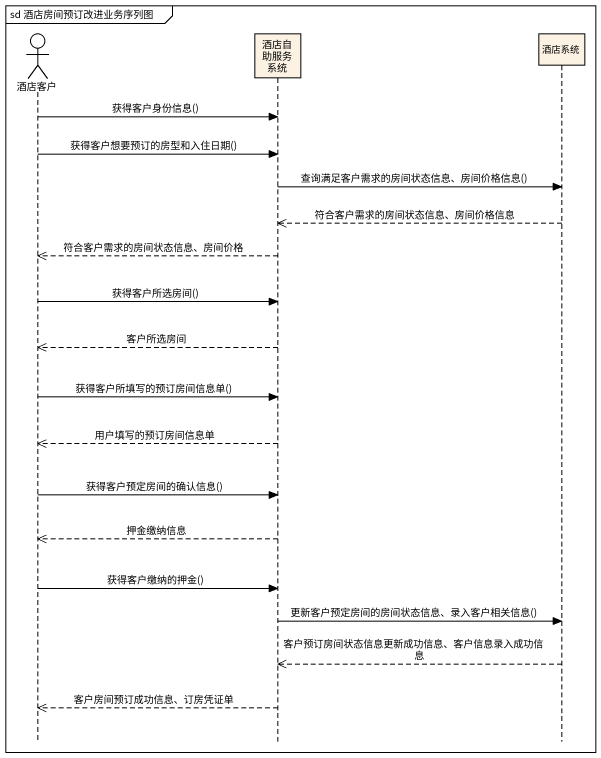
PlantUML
@startuml
mainframe sd 酒店房间预订改进业务序列图
hide footbox
actor 酒店客户
participant 酒店自助服务系统 #FCF2E3
participant 酒店系统 #FCF2E3

酒店客户 -> 酒店自助服务系统 : 获得客户身份信息()
酒店客户 -> 酒店自助服务系统 : 获得客户想要预订的房型和入住日期()
酒店自助服务系统 -> 酒店系统 : 查询满足客户需求的房间状态信息、房间价格信息()
酒店系统 -->> 酒店自助服务系统 : 符合客户需求的房间状态信息、房间价格信息
酒店自助服务系统 -->> 酒店客户 : 符合客户需求的房间状态信息、房间价格
酒店客户 -> 酒店自助服务系统 : 获得客户所选房间()
酒店自助服务系统 -->> 酒店客户 : 客户所选房间
酒店客户 -> 酒店自助服务系统 : 获得客户所填写的预订房间信息单()
酒店自助服务系统 -->> 酒店客户 : 用户填写的预订房间信息单
酒店客户 -> 酒店自助服务系统 : 获得客户预定房间的确认信息()
酒店自助服务系统 -->> 酒店客户 : 押金缴纳信息
酒店客户 -> 酒店自助服务系统 : 获得客户缴纳的押金()
酒店自助服务系统 -> 酒店系统 : 更新客户预定房间的房间状态信息、录入客户相关信息()
酒店系统 -->> 酒店自助服务系统 : 客户预订房间状态信息更新成功信息、客户信息录入成功信息
酒店自助服务系统 -->> 酒店客户 : 客户房间预订成功信息、订房凭证单
@enduml
